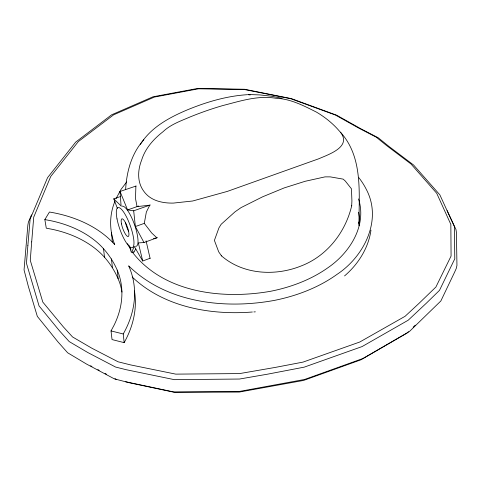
<?xml version="1.0" encoding="UTF-8"?>
<svg xmlns="http://www.w3.org/2000/svg" width="481" height="481" viewBox="0 0 481 481"><rect width="100%" height="100%" fill="white"/><g stroke="black" fill="none" stroke-linecap="round" stroke-linejoin="round"><path stroke-width="0.72" d="M358.922 225.523L358.964 224.086C358.97 192.538 363.287 155.904 339.321 131.006C332.906 123.503 325.084 117.244 316.606 112.193C303.739 105.73 290.464 98.737 275.745 98.25C257.744 95.232 240.139 101.136 222.883 105.537C211.772 108.748 200.842 112.578 190.127 116.943C180.609 121.044 170.587 124.465 162.939 131.782C153.421 139.213 145.196 148.473 141.594 160.233C137.602 170.286 137.073 182.353 143.891 191.372C150.547 200.763 162.518 203.307 173.346 203.09L192.701 200.998L227.315 191.408L318.807 158.76C328.246 154.557 351.978 147 340.506 132.263M359.403 225.781L359.644 218.578L358.579 212.253M125.643 189.508C126.599 171.681 131.566 153.271 143.825 139.791M221.248 255.591L221.537 255.916C243.164 274.693 275.336 276.371 301.16 265.957C326.96 256.048 345.412 232.425 351.671 205.88L351.918 200.974L351.461 188.829L345.256 180.988L343.127 179.124L330.279 176.876L325.03 176.87L305.188 181.277L284.235 187.897L262.668 196.783L241.089 207.594L235.011 211.832L221.17 224.278L218.921 227.922L214.4 240.404L218.711 251.882L221.537 255.916M135.889 186.081L135.504 198.527L137.055 206.632L149.795 205.159L146.35 212.061L144.288 223.364L151.713 233.008L156.866 237.818L153.511 238.582M370.965 230.213C368.446 248.154 358.147 264.261 344.546 275.926M114.941 201.28C109.199 215.049 109.277 230.778 114.737 244.619A136.141 94.589 -14.4 0 0 49.459 212.025L44.841 219.589L46.284 228.174L52.597 229.389A121.663 85.227 -14.6 0 1 101.78 254.383C109.65 262.307 115.644 271.951 119.553 282.395A122.042 85.816 -14.7 0 1 121.982 292.081M31.518 214.857L28.403 222.102L27.862 225.084L24.05 269.925L28.379 286.544L37.326 316.384L57.948 341.877L67.653 352.783L86.592 364.099L114.352 378.866L129.864 382.87L174.603 392.358L239.297 392.063L303.541 380.441L361.015 359.776L406.854 333.189L408.435 331.686M131.728 252.272L134.265 246.38L142.719 261.009L150.27 258.189M116.083 198.611L120.978 189.478L126.671 181.974M134.446 290.951A135.365 95.256 -14.8 0 1 124.152 342.64L112.043 339.586L111.021 330.916L114.021 325.324A123.13 85.81 -14.4 0 0 118.657 273.749C114.779 263.251 108.556 253.77 100.757 245.761A122.739 85.215 -14.3 0 0 51.208 220.797L44.841 219.589M133.754 252.068L135.858 249.008M351.671 205.88L351.737 205.447M140.374 144.378C150.926 127.375 169.378 117.43 187.277 109.89C206.487 101.966 226.846 95.935 247.643 94.673M413.179 327.158L415.283 325.15M132.131 252.669L134.193 251.912M142.719 261.009L138.336 242.917L143.993 242.532L157.389 237.632M143.993 242.532L135.377 226.551L144.486 223.292M136.123 186.003L120.04 191.468L127.585 209.926L133.676 210.81L150.312 204.978M127.585 209.926L138.768 206.024M117.364 208.327L113.781 198.839L120.755 196.446M252.369 312.007C210.233 315.326 163.75 307.016 132.197 276.996M253.86 311.928L255.357 311.844M248.322 94.498L259.914 94.925L271.218 96.188L282.082 98.262M248.286 94.697L250.24 94.961M125.691 381.764L173.581 391.913L239.31 391.462L304.569 379.473L362.914 358.507L409.373 331.565L440.867 300.956L454.593 272.216L456.198 268.62L456.95 265.458L456.433 232.563L455.994 229.569L447.132 210.606M111.021 330.916L123.238 333.976L124.152 342.64M90.626 365.77L91.943 366.468M97.859 369.612L99.17 370.31M105.086 373.454L106.403 374.152M114.941 378.691L116.258 379.389M113.781 198.839L121.086 205.97L120.04 191.468M132.209 251.96C163.666 293.061 222.679 299.669 270.418 291.306A129.563 86.309 0.5 0 0 327.826 267.803C349.531 253.03 367.165 225.781 358.531 198.9M127.519 243.614L131.042 250.09M129.455 245.707L131.247 252.2M146.08 240.879L150.06 258.267M358.573 222L358.964 224.086M103.517 248.683L104.515 257.311M111.442 258.85L112.392 267.49M133.676 210.81L135.377 226.551M117.244 270.112L118.152 278.764M111.55 232.768L112.32 241.991M123.238 333.976A136.574 95.25 -14.5 0 0 128.661 265.849C166.3 302.814 224.194 309.511 274.11 300.451A141.264 94.192 0.5 0 0 336.983 274.398C363.937 256.644 382.696 220.082 366.233 189.243A114.803 76.834 1.8 0 0 358.898 177.754M121.873 206.259A21.248 5.562 70.3 0 1 134.818 225.571A21.248 5.562 70.3 0 1 135.456 246.278M128.637 231.373A9.373 2.453 70.3 0 1 125.499 222.619M31.692 241.883L30.273 260.347L42.809 302.092L63.245 326.767L72.547 336.953L91.709 348.136L118.116 361.808L130.652 364.923L175.757 374.128L239.622 373.581L275.451 367.382L303.024 362.103L359.764 342.021L405.068 316.312L418.849 303.511L435.906 287.019L451.076 256.06L450.847 224.417L436.712 193.284L410.984 163.979L386.574 145.533L376.286 137.205L358.525 127.994L335.395 115.025L290.789 98.719L244.576 89.55L198.569 88.799L154.377 97.066L113.642 114.803L78.319 141.582L50.727 176.479L33.73 217.135L31.692 241.883M27.886 245.334L26.449 263.263L39.057 305.928L59.476 330.82L69.216 341.6L87.728 352.495L115.59 367.051L126.19 369.709L174.35 379.665L239.526 379.034L267.406 374.206L304.226 367.141L362.085 346.573L408.195 320.22L426.388 303.156L439.496 290.356L454.785 258.796L454.377 226.545L439.856 194.853L413.606 165.043L389.105 146.555L378.294 137.813L361.135 128.914L336.754 115.248L291.474 98.647L244.582 89.268L197.895 88.408L153.024 96.789L111.64 114.797L75.685 142.105L47.547 177.681L30.123 219.144L27.886 245.334M117.021 218.921A21.284 5.483 70.3 0 0 132.209 247.715A21.284 5.483 70.3 0 0 126.172 216.306A21.284 5.483 70.3 0 0 117.021 218.921M121.489 223.924A9.386 2.417 70.3 0 0 128.199 236.526A9.386 2.417 70.3 0 0 125.463 222.589A9.386 2.417 70.3 0 0 121.489 223.924"/></g></svg>
